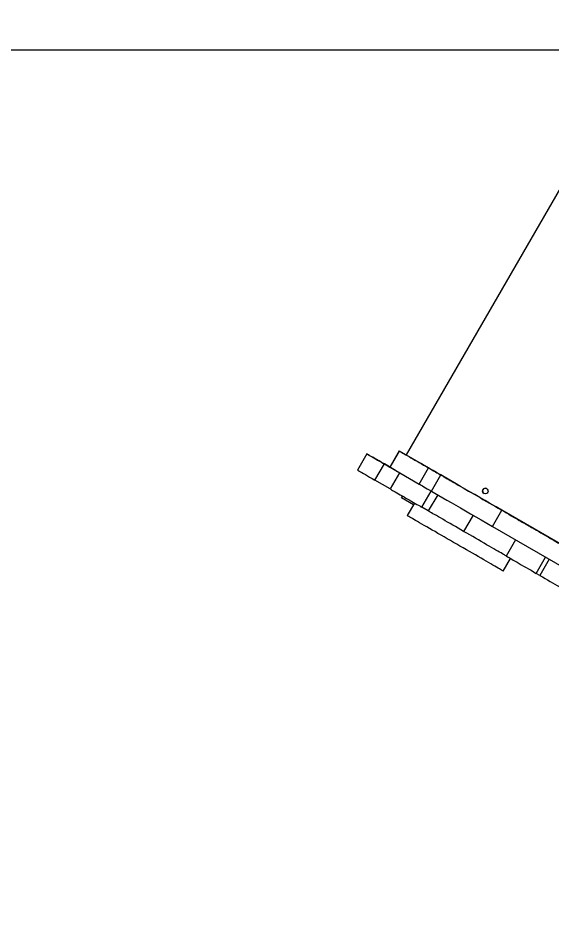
# Model space of a CAD drawing. Header units: millimetres. Extents: x -6089 to 4469, y -5168 to 4598.
# Drawn here: x -588 to 182, y 1185 to 2500 of the extents above; entities that cross this region are included whole.
import ezdxf

# ---------------------------------------------------------------- set-up
doc = ezdxf.new("R2010")
doc.units = ezdxf.units.MM
doc.layers.add('DIKOM_РАЗМЕР_ЗОНА', color=7, linetype='Continuous')
doc.layers.add('DIKOM_РАЗМЕР_ОБЪЕКТА', color=7, linetype='Continuous')
doc.styles.add('style1', font='arial.ttf', dxfattribs={"width": 0.8})
doc.dimstyles.new('1-50', dxfattribs={"dimtxt": 300, "dimasz": 200, "dimexe": 100, "dimexo": 0, "dimgap": 100, "dimtad": 1, "dimdec": 0, "dimtxsty": 'style1', "dimcen": 0, "dimclrd": 7, "dimclre": 7, "dimadec": 1, "dimazin": 2, "dimtfac": 1, "dimtdec": 0, "dimtmove": 1, "dimatfit": 3, "dimfxl": 0, "dimlwd": 25, "dimlwe": 18, "dimarcsym": 0})

# ---------------------------------------------------------------- blocks, each defined once
blk = doc.blocks.new('*D16')
at = {"layer": 'Defpoints', "color": 0, "transparency": 16777216}
for p in [(252.2, 2454.2), (-3956.1, -2205.1), (1331.7, -2205.1)]:
    blk.add_point(p, dxfattribs=at)
at = {"layer": 'DIKOM_РАЗМЕР_ОБЪЕКТА', "color": 7, "lineweight": 18, "transparency": 16777216}
for p, q in [((252.2, 2454.2), (-4056.1, 2454.2)), ((1331.7, -2205.1), (-4056.1, -2205.1))]:
    blk.add_line(p, q, dxfattribs=at)
at = {"layer": 'DIKOM_РАЗМЕР_ОБЪЕКТА', "color": 7, "lineweight": 25, "transparency": 16777216}
blk.add_line((-3956.1, 2254.2), (-3956.1, -2005.1), dxfattribs=at)
at = {"layer": 'DIKOM_РАЗМЕР_ОБЪЕКТА', "color": 7, "transparency": 16777216}
for points in [[(-3989.4, 2254.2), (-3922.7, 2254.2), (-3956.1, 2454.2)], [(-3989.4, -2005.1), (-3922.7, -2005.1), (-3956.1, -2205.1)]]:
    blk.add_solid(points, dxfattribs=at)
at = {"layer": 'DIKOM_РАЗМЕР_ОБЪЕКТА', "color": 0, "transparency": 16777216, "insert": (-4209.2, 15.4), "char_height": 300, "attachment_point": 5, "rotation": 90, "style": 'style1'}
blk.add_mtext('4600', dxfattribs=at)
blk = doc.blocks.new('*D13')
at = {"layer": 'Defpoints', "color": 0, "transparency": 16777216}
for p in [(-5638.6, 4598.4), (277.6, 4598.4), (709.9, -4341.7)]:
    blk.add_point(p, dxfattribs=at)
at = {"layer": 'DIKOM_РАЗМЕР_ЗОНА', "color": 7, "lineweight": 18, "transparency": 16777216}
for p, q in [((277.6, 4598.4), (-5738.6, 4598.4)), ((709.9, -4341.7), (-5738.6, -4341.7))]:
    blk.add_line(p, q, dxfattribs=at)
at = {"layer": 'DIKOM_РАЗМЕР_ЗОНА', "color": 7, "lineweight": 25, "transparency": 16777216}
blk.add_line((-5638.6, -4141.7), (-5638.6, 4398.4), dxfattribs=at)
at = {"layer": 'DIKOM_РАЗМЕР_ЗОНА', "color": 7, "transparency": 16777216}
for points in [[(-5671.9, 4398.4), (-5605.2, 4398.4), (-5638.6, 4598.4)], [(-5671.9, -4141.7), (-5605.2, -4141.7), (-5638.6, -4341.7)]]:
    blk.add_solid(points, dxfattribs=at)
at = {"layer": 'DIKOM_РАЗМЕР_ЗОНА', "color": 0, "transparency": 16777216, "insert": (-5891.7, -90.1), "char_height": 300, "attachment_point": 5, "rotation": 90, "style": 'style1'}
blk.add_mtext('8900', dxfattribs=at)

msp = doc.modelspace()

# ---------------------------------------------------------------- linework, layer by layer
at = {"color": 7, "linetype": 'Continuous', "lineweight": 15}
for p, q in [((267.6, 2383), (-28.4, 1870.3)), ((-85.2, 1871.9), (-98.7, 1848.5)), ((-85.2, 1871.9), (-85.2, 1871.9)), ((-38.7, 1876.2), (-52.2, 1852.8)), ((-51.7, 1852.5), (-38.2, 1875.9)), ((3.9, 1851.6), (-38.2, 1875.9)), ((-73.5, 1833.9), (-60, 1857.3)), ((-44, 1848.1), (-60, 1857.3)), ((-51.7, 1852.5), (-9.6, 1828.2)), ((-38.2, 1844.7), (-51.7, 1821.4)), ((-9.6, 1828.2), (3.9, 1851.6)), ((7.9, 1818.1), (21.4, 1841.5)), ((-51.7, 1821.4), (-73.5, 1833.9)), ((25.3, 1839.3), (25.2, 1839.3)), ((25.3, 1839.3), (25.3, 1839.3)), ((-5.9, 1794.9), (7.6, 1818.3)), ((-35.2, 1808.4), (-33.7, 1811)), ((-18, 1798.4), (-35.2, 1808.4)), ((17, 1812.9), (3.5, 1789.5)), ((82.4, 1806.3), (87.6, 1803.3)), ((-16.5, 1801), (-27, 1782.8)), ((3.5, 1789.5), (-5.9, 1794.9)), ((96.1, 1767.2), (109.6, 1790.6)), ((714.1, 1441.6), (109.6, 1790.6)), ((68, 1783.4), (54.5, 1760)), ((96.1, 1767.2), (700.6, 1418.2)), ((144.8, 1770.3), (144.8, 1770.3)), ((129.5, 1747.9), (116, 1724.5)), ((111.6, 1702.8), (122.1, 1721)), ((164.5, 1696.5), (159.3, 1699.5))]:
    msp.add_line(p, q, dxfattribs=at)
at = {"color": 8, "linetype": 'Continuous', "lineweight": 15}
for p, q in [((25.3, 1839.3), (25.3, 1839.3)), ((159.3, 1699.5), (172.8, 1722.9)), ((178, 1719.9), (164.5, 1696.5))]:
    msp.add_line(p, q, dxfattribs=at)
at = {"color": 7, "linetype": 'Continuous', "lineweight": 15, "flags": 128}
for points in [[(-60, 1857.3), (-64, 1859.6), (-67.7, 1861.7), (-71, 1863.7), (-73.9, 1865.4), (-76.6, 1866.9), (-78.9, 1868.2), (-80.8, 1869.3), (-82.4, 1870.3), (-83.6, 1871), (-84.5, 1871.5), (-85.1, 1871.8), (-85.2, 1871.9)], [(-85.2, 1871.9), (-85.1, 1871.8), (-84.6, 1871.5), (-83.8, 1871.1), (-82.7, 1870.4), (-81.3, 1869.6), (-79.6, 1868.6), (-77.6, 1867.5), (-75.3, 1866.2), (-72.7, 1864.7), (-69.9, 1863), (-66.8, 1861.2), (-63.4, 1859.3), (-59.9, 1857.2), (-56, 1855), (-52.2, 1852.8)], [(-38.2, 1875.9), (-38.6, 1876.2), (-38.7, 1876.2), (-38.6, 1876.1), (-38.1, 1875.8), (-37.3, 1875.4), (-36.2, 1874.8), (-34.8, 1874), (-33.2, 1873), (-31.3, 1871.9), (-29.2, 1870.7), (-26.9, 1869.4), (-24.3, 1867.9), (-21.6, 1866.3), (-18.8, 1864.7), (-15.8, 1863), (-12.8, 1861.2), (-9.7, 1859.4), (-6.5, 1857.6), (-3.4, 1855.8), (-0.3, 1854), (2.7, 1852.3), (5.7, 1850.6), (8.5, 1848.9), (11.2, 1847.4), (13.7, 1845.9), (16, 1844.6), (18.1, 1843.4), (20, 1842.3), (21.6, 1841.4), (22.9, 1840.6), (23.9, 1840), (24.7, 1839.6), (25.1, 1839.4), (25.3, 1839.3)], [(-10.2, 1859.8), (-10.1, 1859.7), (-9.6, 1859.4), (-8.9, 1859), (-8, 1858.5), (-7, 1857.9), (-6, 1857.3), (-5, 1856.8), (-4.2, 1856.3), (-3.6, 1856), (-3.3, 1855.8), (-3.3, 1855.8), (-3.6, 1856), (-4.2, 1856.3), (-5, 1856.8), (-6, 1857.3), (-7, 1857.9), (-8, 1858.5), (-8.9, 1859), (-9.6, 1859.4), (-10.1, 1859.7), (-10.2, 1859.8)], [(-4.4, 1856.4), (-4.3, 1856.3), (-3.8, 1856.1), (-3.1, 1855.7), (-2.2, 1855.1), (-1.2, 1854.6), (-0.2, 1854), (0.8, 1853.4), (1.6, 1853), (2.2, 1852.6), (2.5, 1852.4), (2.5, 1852.4), (2.2, 1852.6), (1.6, 1853), (0.8, 1853.4), (-0.2, 1854), (-1.2, 1854.6), (-2.2, 1855.1), (-3.1, 1855.7), (-3.8, 1856.1), (-4.3, 1856.3), (-4.4, 1856.4)], [(-98.7, 1848.5), (-98.6, 1848.4), (-98, 1848.1), (-97.1, 1847.6), (-95.9, 1846.9), (-94.3, 1846), (-92.4, 1844.8), (-90.1, 1843.5), (-87.4, 1842), (-84.5, 1840.3), (-81.2, 1838.4), (-77.5, 1836.3), (-73.5, 1833.9)], [(-52.2, 1852.8), (-52.1, 1852.8), (-51.7, 1852.5)], [(21.4, 1841.5), (18.3, 1843.3), (15.4, 1845), (12.8, 1846.5), (10.5, 1847.8), (8.4, 1849), (6.7, 1850), (5.2, 1850.9), (3.9, 1851.6)], [(109.6, 1790.6), (101.3, 1795.4), (93.2, 1800), (85.4, 1804.5), (77.8, 1808.9), (70.5, 1813.2), (63.4, 1817.3), (56.6, 1821.2), (50, 1825), (43.7, 1828.6), (37.7, 1832.1), (32, 1835.4), (26.5, 1838.6), (21.4, 1841.5)], [(-9.6, 1828.2), (-8.3, 1827.5), (-6.8, 1826.6), (-5.1, 1825.6), (-3, 1824.4), (-0.7, 1823.1), (1.9, 1821.6), (4.8, 1819.9), (7.9, 1818.1)], [(25.2, 1839.3), (25.4, 1839.2), (25.9, 1838.9), (26.7, 1838.5), (27.8, 1837.8), (29.2, 1837), (30.9, 1836), (32.9, 1834.9), (35.2, 1833.6), (37.7, 1832.1), (40.5, 1830.5), (43.5, 1828.7), (46.8, 1826.9), (50.2, 1824.9), (53.8, 1822.8), (57.6, 1820.6), (61.5, 1818.3), (65.5, 1816), (69.7, 1813.6), (73.9, 1811.2), (78.1, 1808.8), (82.4, 1806.3)], [(-51.7, 1821.4), (-50.8, 1820.8), (-49.6, 1820.1), (-48.1, 1819.2), (-46.3, 1818.2), (-44.3, 1817.1), (-42.1, 1815.8), (-39.6, 1814.4), (-37.1, 1812.9), (-34.4, 1811.4), (-31.6, 1809.8), (-28.8, 1808.2), (-26, 1806.5), (-23.2, 1804.9), (-20.5, 1803.3), (-17.8, 1801.8), (-15.3, 1800.4), (-13, 1799), (-10.9, 1797.8), (-8.9, 1796.7), (-7.3, 1795.7), (-5.9, 1794.9)], [(7.9, 1818.1), (13, 1815.2), (18.5, 1812), (24.2, 1808.7), (30.2, 1805.2), (36.5, 1801.6), (43.1, 1797.8), (49.9, 1793.9), (57, 1789.8), (64.3, 1785.5), (71.9, 1781.2), (79.7, 1776.6), (87.8, 1772), (96.1, 1767.2)], [(87.6, 1803.3), (91.9, 1800.8), (96.1, 1798.4), (100.3, 1795.9), (104.4, 1793.6), (108.5, 1791.2), (112.4, 1789), (116.2, 1786.8), (119.8, 1784.7), (123.2, 1782.7), (126.5, 1780.8), (129.5, 1779.1), (132.3, 1777.5), (134.8, 1776), (137.1, 1774.7), (139.1, 1773.6), (140.8, 1772.6), (142.2, 1771.8), (143.3, 1771.1), (144.1, 1770.7), (144.6, 1770.4), (144.8, 1770.3)], [(54.5, 1760), (50.5, 1762.3), (46.5, 1764.6), (42.6, 1766.9), (38.7, 1769.2), (34.9, 1771.4), (31.2, 1773.5), (27.7, 1775.5), (24.2, 1777.5), (21, 1779.4), (18, 1781.1), (15.1, 1782.8), (12.5, 1784.3), (10.2, 1785.6), (8.1, 1786.8), (6.3, 1787.9), (4.7, 1788.8), (3.5, 1789.5)], [(111.6, 1702.8), (111.6, 1702.8), (111.4, 1702.9), (111, 1703.2), (110.2, 1703.6), (109.1, 1704.2), (107.8, 1705), (106.1, 1706), (104.2, 1707.1), (101.9, 1708.4), (99.4, 1709.8), (96.7, 1711.4), (93.7, 1713.2), (90.5, 1715), (87, 1717), (83.4, 1719.1), (79.6, 1721.3), (75.6, 1723.6), (71.5, 1726), (67.2, 1728.5), (62.8, 1731), (58.4, 1733.6), (53.8, 1736.2), (49.2, 1738.8), (44.6, 1741.5), (40, 1744.2), (35.4, 1746.8), (30.8, 1749.5), (26.3, 1752.1), (21.8, 1754.7), (17.4, 1757.2), (13.2, 1759.7), (9, 1762), (5, 1764.3), (1.2, 1766.6), (-2.4, 1768.7), (-5.8, 1770.6), (-9.1, 1772.5), (-12.1, 1774.2), (-14.8, 1775.8), (-17.3, 1777.2), (-19.5, 1778.5), (-21.5, 1779.7), (-23.1, 1780.6), (-24.5, 1781.4), (-25.6, 1782), (-26.3, 1782.5), (-26.8, 1782.7), (-27, 1782.8), (-27, 1782.8)], [(144.8, 1770.3), (144.9, 1770.2), (145.4, 1769.9), (146.2, 1769.5), (147.3, 1768.8), (148.7, 1768), (150.4, 1767), (152.4, 1765.9), (154.6, 1764.6), (157.1, 1763.1), (159.8, 1761.6), (162.8, 1759.9), (165.9, 1758.1), (169.3, 1756.1), (172.7, 1754.1), (176.3, 1752.1), (180, 1749.9), (183.8, 1747.7), (187.7, 1745.5), (191.5, 1743.3)], [(116, 1724.5), (115.9, 1724.6), (115.4, 1724.9), (114.6, 1725.3), (113.5, 1726), (112.1, 1726.8), (110.4, 1727.7), (108.5, 1728.9), (106.2, 1730.2), (103.7, 1731.6), (101, 1733.2), (98, 1735), (94.7, 1736.8), (91.3, 1738.8), (87.7, 1740.9), (83.9, 1743.1), (80, 1745.3), (75.9, 1747.7), (71.8, 1750.1), (67.5, 1752.5), (63.2, 1755), (58.9, 1757.5), (54.5, 1760)], [(116, 1724.5), (116.2, 1724.4), (116.7, 1724.1), (117.5, 1723.7), (118.6, 1723), (120.1, 1722.2), (121.8, 1721.2), (123.8, 1720), (126.1, 1718.7), (128.7, 1717.2), (131.5, 1715.6), (134.5, 1713.9), (137.7, 1712), (141, 1710.1), (144.5, 1708.1), (148.1, 1706), (151.8, 1703.9), (155.5, 1701.7), (159.3, 1699.5)], [(164.5, 1696.5), (168.3, 1694.3), (172, 1692.2), (175.7, 1690.1), (179.3, 1688), (182.8, 1686), (186.2, 1684), (189.3, 1682.2), (192.3, 1680.5), (195.1, 1678.8), (197.7, 1677.4), (200, 1676), (202, 1674.9), (203.8, 1673.9), (205.2, 1673), (206.3, 1672.4), (207.2, 1671.9), (207.6, 1671.6), (207.8, 1671.5)]]:
    msp.add_lwpolyline(points, dxfattribs=at)
at = {"color": 7, "linetype": 'Continuous', "lineweight": 15}
msp.add_circle((85.8, 1818.2), 4, dxfattribs=at)
msp.add_arc((85.8, 1818.2), 4, 63.507, 241.1812, dxfattribs=at)

# ---------------------------------------------------------------- dimensions: what is measured, and where the dimension line sits
at = {"layer": 'DIKOM_РАЗМЕР_ЗОНА'}
dim = msp.add_linear_dim(base=(-5638.6, 4598.4), p1=(709.9, -4341.7), p2=(277.6, 4598.4), angle=270, text='8900', dimstyle='1-50', override={"dimscale": 1, "dimtix": 0, "dimtofl": 1, "dimtmove": 1, "dimatfit": 3}, dxfattribs=at)
dim.commit()
dim.dimension.update_dxf_attribs({"geometry": '*D13', "text_midpoint": (-5638.6, -90.1), "dimtype": 160})
at = {"layer": 'DIKOM_РАЗМЕР_ОБЪЕКТА'}
dim = msp.add_linear_dim(base=(-3956.1, -2205.1), p1=(252.2, 2454.2), p2=(1331.7, -2205.1), angle=270, text='4600', dimstyle='1-50', override={"dimscale": 1, "dimtix": 0, "dimtofl": 1, "dimtmove": 1, "dimatfit": 3}, dxfattribs=at)
dim.commit()
dim.dimension.update_dxf_attribs({"geometry": '*D16', "text_midpoint": (-3956.1, 15.4), "dimtype": 160})

doc.saveas('drawing.dxf')
